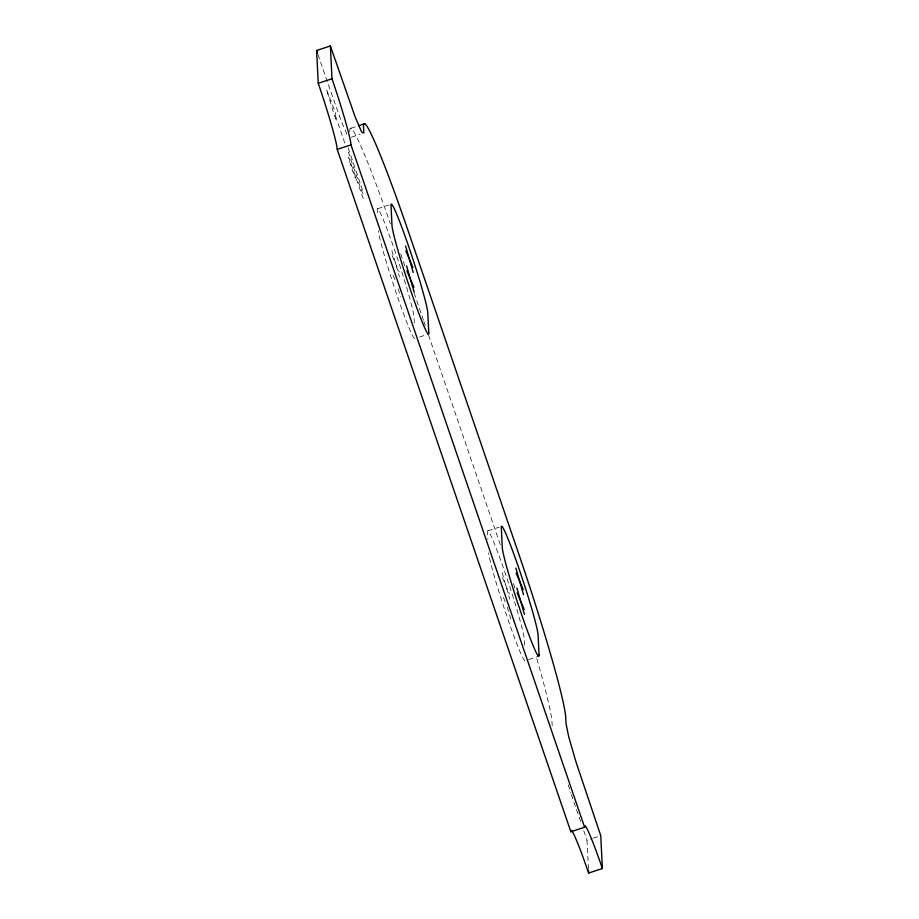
<?xml version="1.0" encoding="UTF-8"?>
<svg xmlns="http://www.w3.org/2000/svg" width="919" height="919" viewBox="0 0 919 919"><rect width="100%" height="100%" fill="white"/><g stroke="black" fill="none" stroke-linecap="round" stroke-linejoin="round"><path stroke-width="0.69" stroke-dasharray="4.59 3.45" d="M350.978 128.246L357.227 126.19M351.357 137.241L360.099 134.369M377.743 208.682L388.99 204.983M419.546 337.032L428.3 334.148M488.035 530.814L499.281 527.115M528.586 659.566L538.591 656.281M588.424 868.765L587.011 840.23L592.008 838.587M593.26 838.174L600.762 835.716M346.865 134.151L341.443 121.561L327.715 82.871M392.103 255.493L399.214 272.001M393.079 275.344L396.123 282.42M502.394 577.626L509.494 594.134M503.371 597.476L505.404 602.198M400.718 253.851L404.888 266.028M414.159 293.104L423.429 320.168M423.889 321.524L425.279 325.579M428.518 335.056L500.809 546.208M318.008 54.52L327.244 81.527M571.296 794.326L581.463 824.033M583.772 830.776L587.011 840.23M348.175 147.948L359.857 182.077A10.029 0.586 71.8 0 1 363.143 193.507A10.029 0.586 71.8 0 1 360.064 186.373L348.381 152.232M344.786 143.042L335.424 115.691L335.596 119.194L326.406 89.35L335.251 112.175L335.412 115.438M363.258 198.63L348.634 157.218A11.177 0.643 71.8 0 0 352.287 169.958A11.177 0.643 71.8 0 0 355.722 177.918L355.653 176.632M568.206 784.826L570.86 792.971M502.142 572.663L509.746 599.096M507.311 607.057L510.723 618.958M391.862 250.531L399.455 276.964M398.157 288.888L400.431 296.826M552.181 725.849L552.009 722.277A144.984 8.409 71.8 0 0 535.984 655.89M524.611 645.241L524.324 639.567A57.989 3.366 71.8 0 0 505.335 573.467A57.989 3.366 71.8 0 0 487.564 532.193L487.909 539.281M414.32 323.109L414.032 317.434A57.989 3.366 71.8 0 0 395.044 251.346A57.989 3.366 71.8 0 0 377.272 210.06L377.548 215.735M349.806 131.704A144.984 8.409 71.8 0 1 390.403 223.811M513.422 583.519A144.984 8.409 71.8 0 1 515.168 588.849M414.549 338.674A57.989 3.366 71.8 0 1 395.446 290.68A57.989 3.366 71.8 0 1 378.329 230.83M524.841 660.807A57.989 3.366 71.8 0 1 505.737 612.812A57.989 3.366 71.8 0 1 488.621 552.962"/><path stroke-width="1.38" d="M316.618 50.476L330.369 45.95L355.193 117.035L361.695 132.141L363.855 133.129L363.556 127.178A144.984 8.409 71.8 0 1 407.979 230.382L518.27 552.514A144.984 8.409 71.8 0 1 565.759 717.75L566.047 723.712L568.815 737.107L575.776 761.3L600.762 835.716L602.382 868.524L588.631 873.05A57.989 3.366 71.8 0 0 570.86 831.764L337.227 149.383A57.989 3.366 71.8 0 0 318.238 83.284L316.618 50.476L317.537 53.176M318.238 83.284L331.989 78.77L330.369 45.95M358.479 125.777L364.728 123.72M337.227 149.383L350.978 144.869A57.989 3.366 71.8 0 0 331.989 78.77M570.86 831.764L584.61 827.249A57.989 3.366 71.8 0 1 602.382 868.524M405.853 250.967L412.964 267.486M406.83 270.829L413.941 287.337M516.145 573.1L523.244 589.619M517.121 592.962L524.232 609.469M350.978 144.869L584.61 827.249M515.892 568.137L523.497 594.582M516.88 587.999L524.473 614.432M405.601 246.005L413.205 272.449M406.589 265.867L414.182 292.299M588.493 870.201L588.631 873.05M539.062 654.902L538.074 635.052A57.989 3.366 71.8 0 0 519.086 568.953A57.989 3.366 71.8 0 0 501.314 527.667L502.291 547.529A57.989 3.366 71.8 0 0 521.291 613.616A57.989 3.366 71.8 0 0 539.062 654.902M428.771 332.77L427.783 312.919A57.989 3.366 71.8 0 0 408.794 246.82A57.989 3.366 71.8 0 0 391.023 205.534L391.999 225.396A57.989 3.366 71.8 0 0 411 291.495A57.989 3.366 71.8 0 0 428.771 332.77"/></g></svg>
